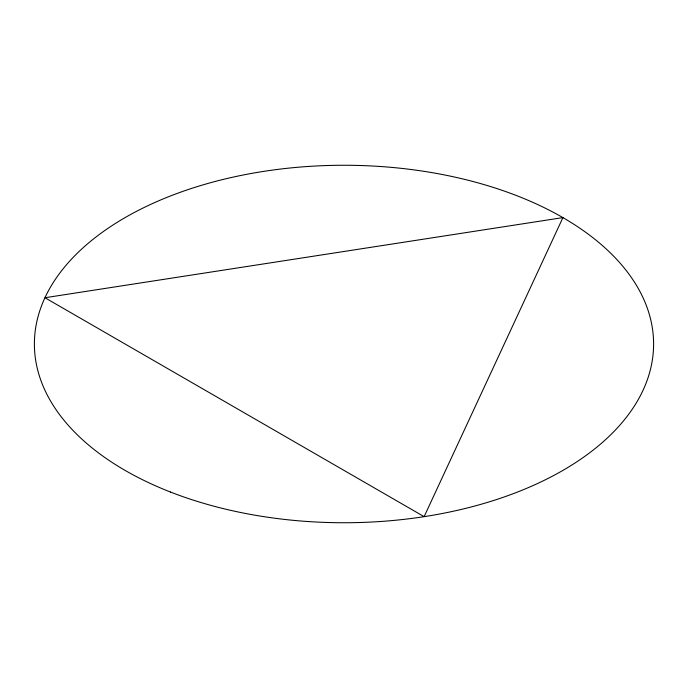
<?xml version="1.0" encoding="UTF-8"?>
<svg xmlns="http://www.w3.org/2000/svg" width="688" height="688" viewBox="0 0 688 688"><rect width="100%" height="100%" fill="white"/><g stroke="black" fill="none" stroke-linecap="round" stroke-linejoin="round"><path stroke-width="1.03" d="M562.922 217.606L424.126 516.654L44.952 297.741L562.922 217.606M170.469 492.032A309.6 178.742 0 0 0 652.809 356.754A309.6 178.742 0 0 0 208.722 183.223A309.6 178.742 0 0 0 170.469 492.032"/></g></svg>
